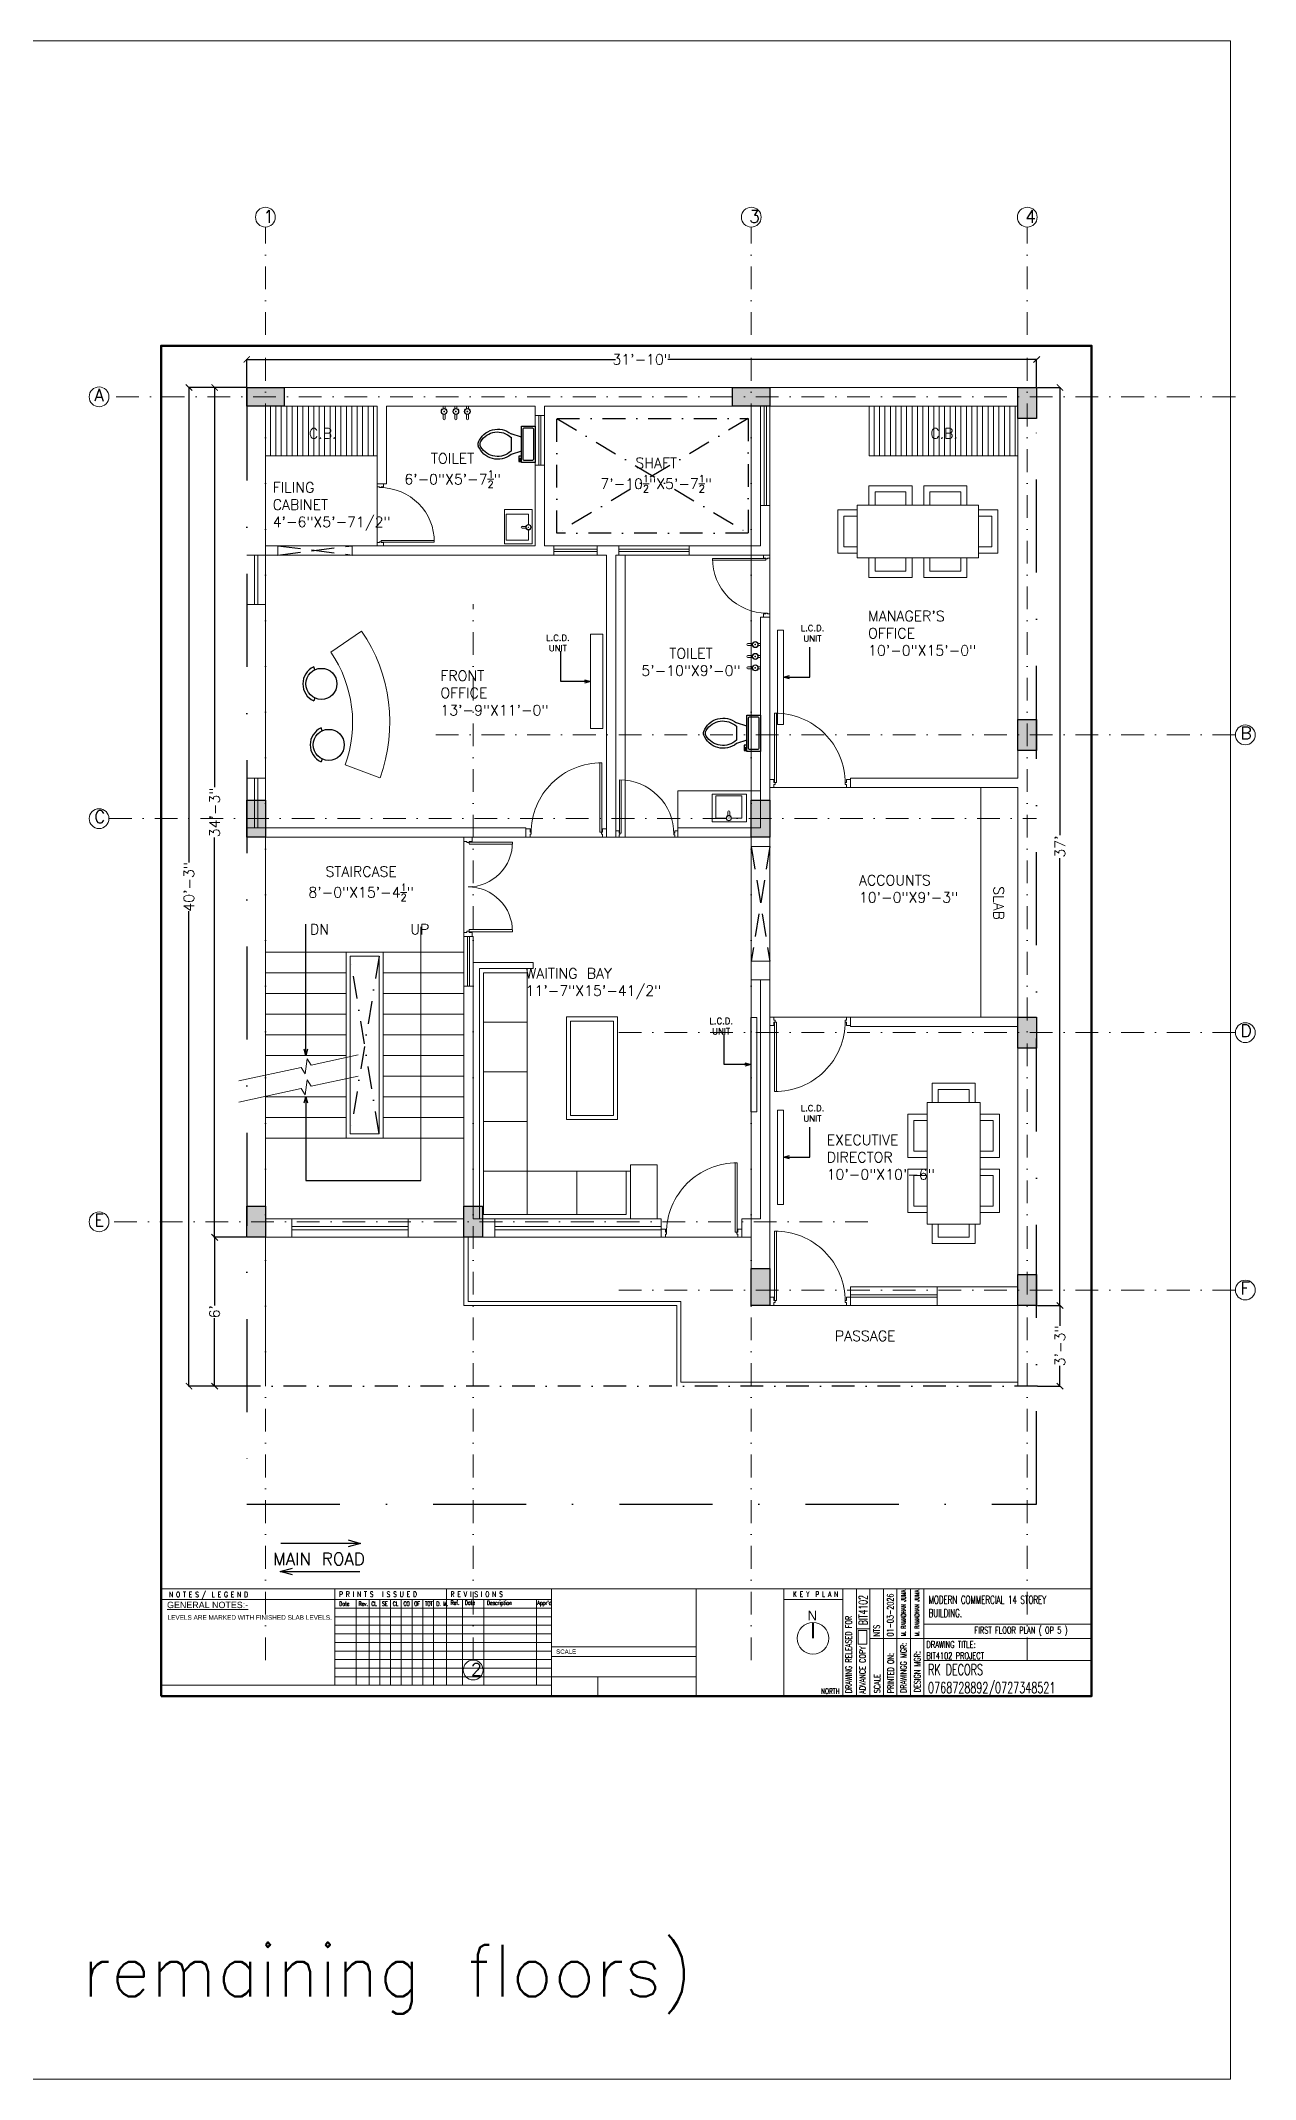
# Model space of a CAD drawing. Header units: inches. Extents: x 10416 to 14183, y 3009 to 10486.
# Drawn here: x 11889 to 12476, y 7145 to 8131 of the extents above; entities that cross this region are included whole.
import ezdxf

# ---------------------------------------------------------------- set-up
doc = ezdxf.new("R2010")
doc.units = ezdxf.units.IN
doc.header["$MEASUREMENT"] = 0
doc.header["$PDMODE"] = 98
doc.linetypes.add('DASHDOTX2', pattern=[2, 1, -0.5, 0, -0.5])
doc.linetypes.add('DASHEDX2', pattern=[1.5, 1, -0.5])
doc.layers.get('0').update_dxf_attribs({"lineweight": 9})
doc.layers.get('Defpoints').update_dxf_attribs({"lineweight": 9})
for name, color, linetype in [('A7- wall', 12, 'Continuous'), ('A7-arch', 144, 'DASHEDX2'), ('A7-column', 7, 'Continuous'), ('A7-cut out', 252, 'DASHDOTX2'), ('A7-door', 33, 'Continuous'), ('A7-furniture', 34, 'Continuous'), ('A7-sanitary', 132, 'Continuous'), ('A7-text', 232, 'Continuous')]:
    doc.layers.add(name, color=color, linetype=linetype)
doc.layers.add('A7-almirah', color=7, linetype='Continuous', true_color=0x895c32)
for name, color, linetype, lineweight in [('DIM', 7, 'Continuous', 9), ('elehatch', 7, 'Continuous', 0), ('Office furniture', 18, 'Continuous', 200), ('THIN', 8, 'Continuous', 9)]:
    doc.layers.add(name, color=color, linetype=linetype, lineweight=lineweight)
doc.styles.add('1FR30A', font='', dxfattribs={"height": 0.125})
doc.styles.add('1PT2', font='simplex.shx', dxfattribs={"width": 0.65, "height": 0.078125})
doc.styles.add('1PT25', font='simplex', dxfattribs={"width": 0.65, "height": 2.5})
doc.styles.add('1PT35', font='SIMPLEX', dxfattribs={"width": 0.65, "height": 3.5})
doc.styles.add('1PT5', font='SIMPLEX', dxfattribs={"width": 0.65, "height": 5})
doc.styles.add('ARIAL', font='')
doc.styles.add('RIN', font='gdt.shx')
doc.styles.get("Standard").update_dxf_attribs({"font": 'txt.shx', "height": 5})
doc.styles.add('WORKING', font='txt.shx', dxfattribs={"height": 5})
doc.styles.get('1FR30A').set_extended_font_data('Arial')
doc.styles.get('ARIAL').set_extended_font_data('Arial')
doc.dimstyles.new('FERDIM', dxfattribs={"dimtxt": 5, "dimasz": 3, "dimexe": 0.1875, "dimexo": 0.375, "dimgap": 0.125, "dimtad": 0, "dimdec": 1, "dimzin": 0, "dimdsep": 46, "dimlunit": 4, "dimtxsty": 'Standard', "dimblk1": 'OBLIQUE', "dimblk2": 'ARCHTICK', "dimsah": 1, "dimcen": 0.09375, "dimdle": 0.1875, "dimclrd": 256, "dimclre": 256, "dimclrt": 256, "dimadec": 0, "dimazin": 3, "dimtfac": 1, "dimtdec": 1, "dimtofl": 0, "dimtmove": 1, "dimatfit": 3, "dimldrblk": 'OPEN30', "dimfxl": 1, "dimtolj": 1, "dimtzin": 0, "dimarcsym": 0})

# ---------------------------------------------------------------- blocks, each defined once
blk = doc.blocks.new('WTHREREG')
at = {"layer": 'A7-door', "lineweight": 0}
for p, q in [((677.32, -489.1), (677.32, -493.1)), ((679.32, -489.1), (677.32, -489.1)), ((679.32, -490.6), (679.32, -489.1)), ((679.82, -490.6), (679.32, -490.6)), ((679.32, -493.1), (679.32, -491.6)), ((679.32, -491.6), (679.82, -491.6)), ((679.82, -491.6), (679.82, -490.6)), ((677.32, -493.1), (679.32, -493.1))]:
    blk.add_line(p, q, dxfattribs=at)
blk = doc.blocks.new('EWRT5RYH6THYH')
at = {"lineweight": 0}
for p, q in [((713.07, -490.6), (713.07, -457.11)), ((714.07, -490.6), (714.07, -457.1)), ((714.07, -490.6), (713.07, -490.6))]:
    blk.add_line(p, q, dxfattribs=at)
blk.add_arc((713.82, -491.1), 34, 89.5787, 180, dxfattribs=at)
blk.add_blockref('WTHREREG', (0, 0), dxfattribs=at)
at = {"lineweight": 0, "xscale": -1}
blk.add_blockref('WTHREREG', (1393.64, 0), dxfattribs=at)
blk = doc.blocks.new('*U13')
for p, q in [((-10, -8.5), (-8, -8.5)), ((-10, -9.5), (-10, -8.5)), ((-7, -9.5), (-10, -9.5)), ((-8, -8.5), (-8, -8)), ((-7, -8), (-7, -9.5)), ((-4, -8), (-6, -14)), ((4, -8), (6, -14)), ((9.5, -6), (9.5, -2)), ((4, -14), (-4, -14))]:
    blk.add_line(p, q)
blk.add_lwpolyline([(10.5, -8), (10.5, 0), (-10.5, 0), (-10.5, -8)], close=True)
for points in [[(-9.5, -2), (-9.5, -6)], [(8.5, -1), (-8.5, -1)], [(-8.5, -7), (8.5, -7)]]:
    blk.add_lwpolyline(points)
for centre, radius, start, end in [((-8.6, -1.9), 0.884, 81.8699, 188.1301), ((-8.6, -6.1), 0.884, 171.8699, 278.1301), ((8.6, -1.9), 0.884, 351.8699, 98.1301), ((8.6, -6.1), 0.884, 261.8699, 8.1301), ((3.5, -21.6), 12.2, 141.4691, 247.9714), ((4.2, -21.8), 11.3, 136.3677, 238.9468), ((-3.5, -21.6), 12.2, 292.0284, 38.5307), ((-4.2, -21.8), 11.3, 301.053, 43.6321), ((0, -27.9), 4, 245.7318, 294.2682), ((0, -29), 4, 254.8605, 285.1395)]:
    blk.add_arc(centre, radius, start, end)
blk = doc.blocks.new('FFDF')
at = {"layer": 'A7-sanitary', "lineweight": 9}
for p, q in [((20303.78, 256.15), (20303.78, 255.15)), ((20303.78, 252.36), (20303.78, 250.16)), ((20304.41, 253.83), (20304.06, 253.68)), ((20304.72, 256.15), (20304.72, 255.14)), ((20304.72, 252.37), (20304.72, 250.16)), ((20309.5, 256.15), (20309.5, 255.15)), ((20309.5, 252.36), (20309.5, 250.16)), ((20310.14, 253.83), (20309.79, 253.68)), ((20310.45, 256.15), (20310.45, 255.14)), ((20310.45, 252.37), (20310.45, 250.16)), ((20315.04, 256.15), (20315.04, 255.15)), ((20315.04, 252.36), (20315.04, 250.16)), ((20315.68, 253.83), (20315.33, 253.68)), ((20315.99, 256.15), (20315.99, 255.14)), ((20315.99, 252.37), (20315.99, 250.16))]:
    blk.add_line(p, q, dxfattribs=at)
for centre, radius in [((20304.24, 253.75), 1.47), ((20304.24, 253.75), 1.28), ((20304.24, 253.75), 0.19), ((20309.97, 253.75), 1.47), ((20309.97, 253.75), 1.28), ((20309.97, 253.75), 0.19), ((20315.5, 253.75), 1.47), ((20315.5, 253.75), 1.28), ((20315.5, 253.75), 0.19)]:
    blk.add_circle(centre, radius, dxfattribs=at)
for centre in [(20304.25, 250.16), (20309.98, 250.16), (20315.51, 250.16)]:
    blk.add_arc(centre, 0.474, 180, 0, dxfattribs=at)
blk = doc.blocks.new('GFGGFFG')
at = {"layer": 'A7-sanitary', "lineweight": 9}
for p, q in [((20260.78, 242.76), (20260.78, 256.15)), ((20260.78, 256.15), (20277.33, 256.15)), ((20268.37, 253.14), (20268.37, 251.32)), ((20268.75, 254.31), (20268.88, 254.42)), ((20269.26, 253.14), (20269.26, 251.32)), ((20277.33, 256.15), (20277.33, 242.76)), ((20277.33, 242.76), (20260.78, 242.76))]:
    blk.add_line(p, q, dxfattribs=at)
blk.add_lwpolyline([(20270.12, 254.36), (20275.07, 254.36), (20275.07, 243.65), (20262.57, 243.65), (20262.57, 254.36), (20267.51, 254.36)], dxfattribs=at)
for radius in [1.3, 1.13, 0.0821]:
    blk.add_circle((20268.82, 254.36), radius, dxfattribs=at)
blk.add_arc((20268.82, 251.32), 0.446, 180, 0, dxfattribs=at)
blk = doc.blocks.new('_ArchTick')
at = {"layer": 'DIM', "color": 0, "const_width": 0.15}
blk.add_lwpolyline([(-0.5, -0.5), (0.5, 0.5)], dxfattribs=at)
blk = doc.blocks.new('_Oblique')
at = {"color": 0, "linetype": 'ByBlock', "lineweight": -2}
blk.add_line((-0.5, -0.5), (0.5, 0.5), dxfattribs=at)
blk = doc.blocks.new('_Open30')
at = {"color": 0, "linetype": 'ByBlock', "lineweight": -2}
for p, q in [((-1, 0.27), (0, 0)), ((0, 0), (-1, -0.27)), ((0, 0), (-1, 0))]:
    blk.add_line(p, q, dxfattribs=at)
blk = doc.blocks.new('*D18')
at = {"lineweight": -2, "ltscale": 45, "transparency": 16777216}
for p, q in [((11988.52, 7976.55), (12167.09, 7976.55)), ((11988.71, 7963.35), (11988.71, 7976.74)), ((12370.9, 7976.55), (12192.34, 7976.55)), ((12370.71, 7963.35), (12370.71, 7976.74))]:
    blk.add_line(p, q, dxfattribs=at)
at = {"layer": 'Defpoints', "color": 0, "lineweight": 13, "ltscale": 45, "transparency": 16777216}
for p in [(11988.71, 7976.55), (11988.71, 7962.97), (12370.71, 7962.97)]:
    blk.add_point(p, dxfattribs=at)
at = {"lineweight": -2, "ltscale": 45, "transparency": 16777216, "xscale": 3, "yscale": 3, "zscale": 3, "rotation": 180}
blk.add_blockref('_ArchTick', (11988.71, 7976.55), dxfattribs=at)
at = {"lineweight": -2, "ltscale": 45, "transparency": 16777216, "xscale": 3, "yscale": 3, "zscale": 3}
blk.add_blockref('_Oblique', (12370.71, 7976.55), dxfattribs=at)
at = {"ltscale": 45, "transparency": 16777216, "insert": (12179.71, 7976.55), "char_height": 5, "attachment_point": 5}
blk.add_mtext('\\A1;31\'-10"', dxfattribs=at)
blk = doc.blocks.new('*D25')
at = {"lineweight": -2, "ltscale": 45, "transparency": 16777216}
for p, q in [((11973.14, 7552.16), (11973.14, 7519.02)), ((11988.34, 7551.97), (11972.95, 7551.97)), ((11973.14, 7479.79), (11973.14, 7512.93)), ((11988.34, 7479.97), (11972.95, 7479.97))]:
    blk.add_line(p, q, dxfattribs=at)
at = {"layer": 'Defpoints', "color": 0, "lineweight": 13, "ltscale": 45, "transparency": 16777216}
for p in [(11973.14, 7551.97), (11988.71, 7551.97), (11988.71, 7479.97)]:
    blk.add_point(p, dxfattribs=at)
at = {"lineweight": -2, "ltscale": 45, "transparency": 16777216, "xscale": 3, "yscale": 3, "zscale": 3}
for name, p, rotation in [('_ArchTick', (11973.14, 7551.97), 90), ('_Oblique', (11973.14, 7479.97), 270)]:
    blk.add_blockref(name, p, dxfattribs=dict(at, rotation=rotation))
at = {"ltscale": 45, "transparency": 16777216, "insert": (11973.14, 7515.97), "char_height": 5, "attachment_point": 5, "rotation": 90}
blk.add_mtext("\\A1;6'", dxfattribs=at)
blk = doc.blocks.new('*D26')
at = {"lineweight": -2, "ltscale": 45, "transparency": 16777216}
for p, q in [((11988.34, 7962.97), (11972.95, 7962.97)), ((11973.14, 7963.16), (11973.14, 7769.68)), ((11973.14, 7551.79), (11973.14, 7745.27)), ((11988.34, 7551.97), (11972.95, 7551.97))]:
    blk.add_line(p, q, dxfattribs=at)
at = {"layer": 'Defpoints', "color": 0, "lineweight": 13, "ltscale": 45, "transparency": 16777216}
for p in [(11973.14, 7962.97), (11988.71, 7962.97), (11988.71, 7551.97)]:
    blk.add_point(p, dxfattribs=at)
at = {"lineweight": -2, "ltscale": 45, "transparency": 16777216, "xscale": 3, "yscale": 3, "zscale": 3}
for name, p, rotation in [('_ArchTick', (11973.14, 7962.97), 90), ('_Oblique', (11973.14, 7551.97), 270)]:
    blk.add_blockref(name, p, dxfattribs=dict(at, rotation=rotation))
at = {"ltscale": 45, "transparency": 16777216, "insert": (11973.14, 7757.47), "char_height": 5, "attachment_point": 5, "rotation": 90}
blk.add_mtext('\\A1;34\'-3"', dxfattribs=at)
blk = doc.blocks.new('*D27')
at = {"lineweight": -2, "ltscale": 45, "transparency": 16777216}
for p, q in [((11988.34, 7962.97), (11960.55, 7962.97)), ((11960.73, 7963.16), (11960.73, 7733.27)), ((11960.73, 7479.79), (11960.73, 7709.68)), ((11988.34, 7479.97), (11960.55, 7479.97))]:
    blk.add_line(p, q, dxfattribs=at)
at = {"layer": 'Defpoints', "color": 0, "lineweight": 13, "ltscale": 45, "transparency": 16777216}
for p in [(11988.71, 7962.97), (11960.73, 7479.97), (11988.71, 7479.97)]:
    blk.add_point(p, dxfattribs=at)
at = {"lineweight": -2, "ltscale": 45, "transparency": 16777216, "xscale": 3, "yscale": 3, "zscale": 3}
for name, p, rotation in [('_Oblique', (11960.73, 7962.97), 90), ('_ArchTick', (11960.73, 7479.97), 270)]:
    blk.add_blockref(name, p, dxfattribs=dict(at, rotation=rotation))
at = {"ltscale": 45, "transparency": 16777216, "insert": (11960.73, 7721.47), "char_height": 5, "attachment_point": 5, "rotation": 90}
blk.add_mtext('\\A1;40\'-3"', dxfattribs=at)
blk = doc.blocks.new('*D28')
at = {"lineweight": -2, "ltscale": 45, "transparency": 16777216}
for p, q in [((12371.09, 7518.97), (12382.19, 7518.97)), ((12382.01, 7519.16), (12382.01, 7509.18)), ((12382.01, 7479.79), (12382.01, 7489.77)), ((12371.09, 7479.97), (12382.19, 7479.97))]:
    blk.add_line(p, q, dxfattribs=at)
at = {"layer": 'Defpoints', "color": 0, "ltscale": 45, "transparency": 16777216}
for p in [(12370.71, 7518.97), (12382.01, 7518.97), (12370.71, 7479.97)]:
    blk.add_point(p, dxfattribs=at)
at = {"lineweight": -2, "ltscale": 45, "transparency": 16777216, "xscale": 3, "yscale": 3, "zscale": 3}
for name, p, rotation in [('_ArchTick', (12382.01, 7518.97), 90), ('_Oblique', (12382.01, 7479.97), 270)]:
    blk.add_blockref(name, p, dxfattribs=dict(at, rotation=rotation))
at = {"ltscale": 45, "transparency": 16777216, "insert": (12382.01, 7499.47), "char_height": 5, "attachment_point": 5, "rotation": 90}
blk.add_mtext('\\A1;3\'-3"', dxfattribs=at)
blk = doc.blocks.new('*D29')
at = {"lineweight": -2, "ltscale": 45, "transparency": 16777216}
for p, q in [((12371.09, 7962.97), (12382.19, 7962.97)), ((12382.01, 7963.16), (12382.01, 7746.52)), ((12382.01, 7518.79), (12382.01, 7735.43)), ((12371.09, 7518.97), (12382.19, 7518.97))]:
    blk.add_line(p, q, dxfattribs=at)
at = {"layer": 'Defpoints', "color": 0, "ltscale": 45, "transparency": 16777216}
for p in [(12370.71, 7962.97), (12382.01, 7962.97), (12370.71, 7518.97)]:
    blk.add_point(p, dxfattribs=at)
at = {"lineweight": -2, "ltscale": 45, "transparency": 16777216, "xscale": 3, "yscale": 3, "zscale": 3}
for name, p, rotation in [('_ArchTick', (12382.01, 7962.97), 90), ('_Oblique', (12382.01, 7518.97), 270)]:
    blk.add_blockref(name, p, dxfattribs=dict(at, rotation=rotation))
at = {"ltscale": 45, "transparency": 16777216, "insert": (12382.01, 7740.97), "char_height": 5, "attachment_point": 5, "rotation": 90}
blk.add_mtext("\\A1;37'", dxfattribs=at)
blk = doc.blocks.new('hfjhgkjgh')
at = {"layer": 'A7-door', "lineweight": 9}
for p, q in [((9706.21, 7743.22), (9706.21, 7742.22)), ((9706.21, 7743.17), (9727.21, 7743.17)), ((9706.21, 7742.17), (9727.2, 7742.17)), ((9706.21, 7700.78), (9706.21, 7699.78)), ((9706.21, 7700.78), (9727.2, 7700.78)), ((9706.21, 7699.78), (9727.21, 7699.78))]:
    blk.add_line(p, q, dxfattribs=at)
for centre, start, end in [((9705.71, 7742.97), 270, 0.52197), ((9705.71, 7699.97), 359.47803, 90)]:
    blk.add_arc(centre, 21.5, start, end, dxfattribs=at)
at = {"layer": 'A7-door', "lineweight": 9, "rotation": 270}
blk.add_blockref('WTHREREG', (10196.81, 8422.8), dxfattribs=at)
at = {"layer": 'A7-door', "lineweight": 9, "extrusion": (0, 0, -1), "zscale": -1, "rotation": 90}
blk.add_blockref('WTHREREG', (-10196.81, 7020.15), dxfattribs=at)
blk = doc.blocks.new('rthnry')
at = {"ltscale": 45}
blk.add_hatch(color=5, dxfattribs=at).paths.add_polyline_path([(12508.04, 7803.3), (12517.04, 7803.3), (12517.04, 7785.3), (12508.04, 7785.3)])
at = {"color": 5, "ltscale": 45}
blk.add_lwpolyline([(12508.04, 7803.3), (12517.04, 7803.3), (12517.04, 7785.3), (12508.04, 7785.3)], close=True, dxfattribs=at)
blk = doc.blocks.new('rtbhynrj')
at = {"ltscale": 45}
blk.add_hatch(color=6, dxfattribs=at).paths.add_polyline_path([(12525.73, 7803.3), (12534.73, 7803.3), (12534.73, 7788.3), (12525.73, 7788.3)])
at = {"color": 6, "ltscale": 45}
blk.add_lwpolyline([(12525.73, 7803.3), (12534.73, 7803.3), (12534.73, 7788.3), (12525.73, 7788.3)], close=True, dxfattribs=at)
blk = doc.blocks.new('bgghgfgygg')
at = {"layer": 'A7-column'}
for p, rotation in [((6603.41, 20471.02), 270), ((6838.41, 20471.02), 270), ((26905.76, 15548.77), 180), ((27149.76, 15548.77), 180), ((27149.76, 15322.27), 180)]:
    blk.add_blockref('rthnry', p, dxfattribs=dict(at, rotation=rotation))
for p in [(2235.98, 159.67), (2235.98, -0.83), (2235.98, -144.83), (1862.98, -236.33), (1967.98, -236.33), (2235.98, -269.33)]:
    blk.add_blockref('rtbhynrj', p, dxfattribs=at)
blk = doc.blocks.new('fthytjut')
at = {"layer": 'A7- wall', "color": 251, "lineweight": 5, "ltscale": 45}
blk.add_lwpolyline([(13206.71, 10362.97), (13188.71, 10362.97), (13188.71, 10353.97), (13206.71, 10353.97)], close=True, dxfattribs=at)
at = {"layer": 'A7-cut out', "color": 251, "lineweight": 5, "ltscale": 11}
for p, q in [((13197.71, 9747.49), (13197.71, 10440.58)), ((13432.71, 9747.49), (13432.71, 10440.58)), ((13566.21, 9747.49), (13566.21, 10440.58)), ((13666.88, 10358.47), (13122.06, 10358.47)), ((13298.21, 9747.49), (13298.21, 10258.28)), ((13666.88, 10194.97), (13279.21, 10194.97)), ((13122.06, 10154.47), (13570.71, 10154.47)), ((13666.88, 10050.97), (13365.14, 10050.97)), ((13489.12, 9959.47), (13122.06, 9959.47)), ((13666.88, 9926.47), (13364.99, 9926.47))]:
    blk.add_line(p, q, dxfattribs=at)
at = {"layer": 'A7-text', "color": 251, "lineweight": 5, "ltscale": 45}
for centre in [(13197.71, 10445.37), (13432.71, 10445.37), (13566.21, 10445.37), (13117.27, 10358.47), (13671.68, 10194.97), (13117.27, 10154.47), (13671.68, 10050.97), (13117.27, 9959.47), (13671.68, 9926.47), (13298.21, 9742.7)]:
    blk.add_circle(centre, 4.79, dxfattribs=at)
at = {"layer": 'A7-text', "color": 251, "lineweight": 5, "ltscale": 45, "char_height": 6, "attachment_point": 1, "style": 'WORKING'}
for s, insert in [('1', (13196.68, 10448.68)), ('3', (13431.68, 10448.68)), ('4', (13565.18, 10448.68)), ('A', (13114.94, 10362.37)), ('B', (13669.34, 10198.87)), ('C', (13114.94, 10158.37)), ('D', (13669.34, 10054.87)), ('E', (13114.94, 9963.37)), ('F', (13669.34, 9930.37)), ('2', (13297.18, 9746))]:
    blk.add_mtext_dynamic_manual_height_columns(s, width=0.2604, gutter_width=25, heights=[0], dxfattribs=dict(at, insert=insert))
blk = doc.blocks.new('rthrthr')
at = {"layer": 'A7-furniture', "ltscale": 45}
for p, q in [((10518.29, 7755.34), (10518.91, 7756.71)), ((10518.29, 7741.71), (10518.91, 7740.34))]:
    blk.add_line(p, q, dxfattribs=at)
blk.add_circle((10515.16, 7748.53), 7.5, dxfattribs=at)
blk.add_arc((10515.16, 7748.53), 9, 294.62552, 65.37448, dxfattribs=at)
blk = doc.blocks.new('rththt')
at = {"ltscale": 45}
for p, q in [((10504.42, 7763.27), (10487.53, 7769.47)), ((10511.34, 7708.76), (10496.53, 7698.53))]:
    blk.add_line(p, q, dxfattribs=at)
for radius in [77.68, 59.68]:
    blk.add_arc((10560.44, 7742.68), radius, 159.82368, 214.63569, dxfattribs=at)
blk = doc.blocks.new('ukk')
at = {"layer": 'A7-furniture', "color": 253, "lineweight": 9}
for p, q in [((62701.34, 11820.31), (62755.52, 11820.31)), ((62701.34, 11796.7), (62701.34, 11820.31)), ((62755.52, 11796.7), (62755.52, 11820.31)), ((62701.34, 11796.7), (62755.52, 11796.7))]:
    blk.add_line(p, q, dxfattribs=at)
for points in [[(62706.54, 11820.31), (62706.54, 11828.97), (62725.83, 11828.97), (62725.83, 11820.31)], [(62709.3, 11820.31), (62709.3, 11826.22), (62723.07, 11826.22), (62723.07, 11820.31)], [(62731.03, 11820.31), (62731.03, 11828.97), (62750.32, 11828.97), (62750.32, 11820.31)], [(62733.79, 11820.31), (62733.79, 11826.22), (62747.57, 11826.22), (62747.57, 11820.31)], [(62701.34, 11818.15), (62692.68, 11818.15), (62692.68, 11798.86), (62701.34, 11798.86)], [(62701.34, 11815.39), (62695.44, 11815.39), (62695.44, 11801.62), (62701.34, 11801.62)], [(62755.52, 11818.15), (62764.18, 11818.15), (62764.18, 11798.86), (62755.52, 11798.86)], [(62755.52, 11815.39), (62761.43, 11815.39), (62761.43, 11801.62), (62755.52, 11801.62)], [(62706.54, 11796.7), (62706.54, 11788.04), (62725.83, 11788.04), (62725.83, 11796.7)], [(62709.3, 11796.7), (62709.3, 11790.79), (62723.07, 11790.79), (62723.07, 11796.7)], [(62731.03, 11796.7), (62731.03, 11788.04), (62750.32, 11788.04), (62750.32, 11796.7)], [(62733.79, 11796.7), (62733.79, 11790.79), (62747.57, 11790.79), (62747.57, 11796.7)]]:
    blk.add_lwpolyline(points, dxfattribs=at)

msp = doc.modelspace()

# ---------------------------------------------------------------- hatches: boundary and pattern name
at = {"layer": 'A7-almirah', "lineweight": 9, "ltscale": 45}
h = msp.add_hatch(dxfattribs=at)
h.set_pattern_fill('ANSI31', color=256, scale=21, angle=45, style=0)
h.set_pattern_definition([(90, (2390, -1200), (-2.625, 4e-16), [])])
h.paths.add_polyline_path([(12051.71, 7953.97), (11997.71, 7953.97), (11997.71, 7929.97), (12051.71, 7929.97)])
h.paths.add_polyline_path([(12018.35, 7937.06), (12032.52, 7937.06), (12032.52, 7944.56), (12018.35, 7944.56)], flags=24)
h = msp.add_hatch(dxfattribs=at)
h.set_pattern_fill('ANSI31', color=256, scale=21, angle=45, style=0)
h.set_pattern_definition([(90, (1800, 0), (-2.625, 4e-16), [])])
h.paths.add_polyline_path([(12361.71, 7953.97), (12289.71, 7953.97), (12289.71, 7929.97), (12361.71, 7929.97)])
h.paths.add_polyline_path([(12318.91, 7937.06), (12333.08, 7937.06), (12333.08, 7944.56), (12318.91, 7944.56)], flags=24)

# ---------------------------------------------------------------- linework, layer by layer
at = {"ltscale": 45}
for p, q in [((12237.21, 7905.97), (12241.71, 7905.97)), ((11988.71, 7881.97), (12162.71, 7881.97)), ((11992.41, 7881.97), (11992.41, 7857.97)), ((11994.01, 7881.97), (11994.01, 7857.97)), ((11997.71, 7857.97), (11988.71, 7857.97)), ((11997.71, 7773.97), (11988.71, 7773.97)), ((11992.41, 7749.97), (11992.41, 7773.97)), ((11994.01, 7749.97), (11994.01, 7773.97)), ((11988.71, 7749.97), (12123.71, 7749.97)), ((12123.71, 7745.47), (12123.71, 7749.97)), ((12072.82, 7579.46), (12072.82, 7702.2)), ((12232.71, 7685.47), (12241.71, 7685.47)), ((12232.71, 7676.47), (12241.71, 7676.47)), ((12108.71, 7560.97), (12108.71, 7551.97)), ((12189.21, 7551.97), (12189.21, 7560.97)), ((12228.21, 7560.97), (12228.21, 7551.97)), ((12228.21, 7560.97), (12237.21, 7560.97)), ((12093.71, 7518.97), (12093.71, 7551.97)), ((12095.71, 7520.97), (12095.71, 7551.97)), ((12322.71, 7527.97), (12322.71, 7518.97)), ((12196.71, 7518.97), (12093.71, 7518.97)), ((12198.71, 7520.97), (12095.71, 7520.97))]:
    msp.add_line(p, q, dxfattribs=at)
for points in [[(12464.44, 8130.69), (11217.19, 8130.69), (11217.19, 7144.78), (12464.44, 7144.78)], [(12052.71, 7687.97), (12038.71, 7687.97), (12038.71, 7601.97), (12052.71, 7601.97)]]:
    msp.add_lwpolyline(points, close=True, dxfattribs=at)
at = {"linetype": 'Continuous', "ltscale": 45}
for points in [[(11984.8, 7627.61), (12015.02, 7634.17), (12016.97, 7631.08), (12017.95, 7638.33), (12019.9, 7635.23), (12042.62, 7640.17)], [(11984.8, 7617.41), (12015.02, 7623.98), (12016.97, 7620.89), (12017.95, 7628.13), (12019.9, 7625.04), (12042.62, 7629.97)]]:
    msp.add_lwpolyline(points, dxfattribs=at)
at = {"layer": 'A7-almirah', "lineweight": 9, "ltscale": 45}
for points in [[(12289.71, 7953.97), (12289.71, 7929.97), (12361.71, 7929.97)], [(12051.71, 7929.97), (11997.71, 7929.97)]]:
    msp.add_lwpolyline(points, dxfattribs=at)
at = {"layer": 'A7-arch', "ltscale": 11}
for p, q in [((12003.71, 7886.47), (12039.71, 7881.97)), ((12003.71, 7881.97), (12039.71, 7886.47)), ((12241.71, 7740.97), (12232.71, 7685.47)), ((12232.71, 7740.97), (12241.71, 7685.47))]:
    msp.add_line(p, q, dxfattribs=at)
at = {"layer": 'A7-cut out', "ltscale": 11}
for p, q in [((12138.71, 7947.97), (12231.21, 7892.47)), ((12231.21, 7947.97), (12138.71, 7892.47)), ((12052.71, 7601.97), (12038.71, 7687.97)), ((12052.71, 7687.97), (12038.71, 7601.97)), ((12371.09, 7479.97), (11988.71, 7479.97))]:
    msp.add_line(p, q, dxfattribs=at)
at = {"layer": 'A7-cut out', "ltscale": 45}
msp.add_lwpolyline([(11988.71, 7962.97), (11988.71, 7422.97), (12370.71, 7422.97), (12370.71, 7962.97)], dxfattribs=at)
at = {"layer": 'A7-cut out', "ltscale": 11}
msp.add_lwpolyline([(12138.71, 7947.97), (12231.21, 7947.97), (12231.21, 7892.47), (12138.71, 7892.47)], close=True, dxfattribs=at)
at = {"layer": 'A7-furniture', "lineweight": 5, "ltscale": 0.01}
for p, q in [((12155.03, 7798.06), (12155.03, 7843.68)), ((12248.26, 7800.06), (12248.26, 7845.68)), ((12127.28, 7684.97), (12098.21, 7684.97)), ((12127.28, 7681.97), (12101.21, 7681.97)), ((12101.21, 7560.97), (12101.21, 7681.97)), ((12124.28, 7562.97), (12124.28, 7681.97)), ((12127.28, 7681.97), (12127.28, 7684.97)), ((12103.21, 7562.97), (12103.21, 7679.97)), ((12103.21, 7679.97), (12124.28, 7679.97)), ((12124.28, 7655.97), (12103.21, 7655.97)), ((12232.53, 7612.7), (12232.53, 7658.32)), ((12124.28, 7631.97), (12103.21, 7631.97)), ((12248.26, 7567.89), (12248.26, 7613.51)), ((12124.28, 7607.97), (12103.21, 7607.97)), ((12174.28, 7583.97), (12103.21, 7583.97)), ((12148.28, 7562.97), (12148.28, 7583.97)), ((12172.28, 7562.97), (12172.28, 7583.97)), ((12187.28, 7586.97), (12174.28, 7586.97)), ((12174.28, 7560.97), (12174.28, 7586.97)), ((12187.28, 7560.97), (12187.28, 7586.97)), ((12172.28, 7562.97), (12103.21, 7562.97))]:
    msp.add_line(p, q, dxfattribs=at)
for points in [[(12155.03, 7843.68), (12160.85, 7843.68), (12160.85, 7798.06), (12155.03, 7798.06)], [(12248.26, 7845.68), (12245.44, 7845.68), (12245.44, 7800.06), (12248.26, 7800.06)], [(12232.53, 7658.32), (12235.35, 7658.32), (12235.35, 7612.7), (12232.53, 7612.7)], [(12248.26, 7613.51), (12245.44, 7613.51), (12245.44, 7567.89), (12248.26, 7567.89)]]:
    msp.add_lwpolyline(points, dxfattribs=at)
for points in [[(12143.36, 7608.94), (12143.36, 7658.54), (12168.08, 7658.54), (12168.08, 7608.94)], [(12145.36, 7610.94), (12145.36, 7656.54), (12166.08, 7656.54), (12166.08, 7610.94)]]:
    msp.add_lwpolyline(points, close=True, dxfattribs=at)
at = {"layer": 'elehatch', "ltscale": 45}
for p, q in [((12370.71, 7962.97), (11988.71, 7962.97)), ((11997.71, 7953.97), (12051.71, 7953.97)), ((11997.71, 7953.97), (11997.71, 7886.47)), ((12051.71, 7953.97), (12051.71, 7886.47)), ((12056.21, 7953.97), (12056.21, 7916.47)), ((12128.21, 7953.97), (12128.21, 7886.47)), ((12128.21, 7949.47), (12132.71, 7949.47)), ((12129.91, 7949.47), (12129.91, 7925.47)), ((12131.01, 7949.47), (12131.01, 7925.47)), ((12132.71, 7953.97), (12132.71, 7886.47)), ((12232.71, 7518.97), (12232.71, 7953.97)), ((12237.21, 7953.97), (12237.21, 7886.47)), ((12238.91, 7953.97), (12238.91, 7905.97)), ((12240.01, 7953.97), (12240.01, 7905.97)), ((12241.71, 7518.97), (12241.71, 7953.97)), ((12361.71, 7773.97), (12361.71, 7953.97)), ((12128.21, 7925.47), (12132.71, 7925.47)), ((12051.71, 7916.47), (12056.21, 7916.47)), ((11997.71, 7886.47), (12128.21, 7886.47)), ((11997.71, 7749.97), (11997.71, 7881.97)), ((12003.71, 7886.47), (12003.71, 7881.97)), ((12039.71, 7886.47), (12039.71, 7881.97)), ((12132.71, 7886.47), (12237.21, 7886.47)), ((12137.21, 7886.47), (12137.21, 7881.97)), ((12137.21, 7884.77), (12158.21, 7884.77)), ((12158.21, 7883.67), (12137.21, 7883.67)), ((12158.21, 7886.47), (12158.21, 7881.97)), ((12162.71, 7881.97), (12162.71, 7745.47)), ((12241.71, 7881.97), (12167.21, 7881.97)), ((12167.21, 7881.97), (12167.21, 7745.47)), ((12168.71, 7886.47), (12168.71, 7881.97)), ((12168.71, 7884.77), (12202.71, 7884.77)), ((12202.71, 7883.67), (12168.71, 7883.67)), ((12171.71, 7881.97), (12171.71, 7745.47)), ((12202.71, 7886.47), (12202.71, 7881.97)), ((12237.21, 7851.97), (12237.21, 7749.97)), ((12241.71, 7851.97), (12237.21, 7851.97)), ((12361.71, 7769.47), (12241.71, 7769.47)), ((12361.71, 7773.97), (12280.71, 7773.97)), ((12280.71, 7773.97), (12280.71, 7769.47)), ((12343.71, 7658.47), (12343.71, 7769.47)), ((12361.71, 7658.47), (12361.71, 7769.47)), ((12237.21, 7767.97), (12197.21, 7767.97)), ((12197.21, 7745.47), (12197.21, 7767.97)), ((12237.21, 7749.97), (12197.21, 7749.97)), ((11997.71, 7560.97), (11997.71, 7745.47)), ((11997.71, 7745.47), (12232.71, 7745.47)), ((12093.71, 7560.97), (12093.71, 7745.47)), ((12232.71, 7740.97), (12232.71, 7740.97)), ((12241.71, 7740.97), (12232.71, 7740.97)), ((12093.71, 7697.47), (12098.21, 7697.47)), ((12095.41, 7673.47), (12095.41, 7697.47)), ((12096.51, 7673.47), (12096.51, 7697.47)), ((12098.21, 7560.97), (12098.21, 7697.47)), ((11997.71, 7689.97), (12093.71, 7689.97)), ((12036.71, 7599.97), (12036.71, 7689.97)), ((12054.71, 7599.97), (12054.71, 7689.97)), ((11997.71, 7679.97), (12036.71, 7679.97)), ((12054.71, 7679.97), (12093.71, 7679.97)), ((12093.71, 7673.47), (12098.21, 7673.47)), ((12237.21, 7560.97), (12237.21, 7676.47)), ((11997.71, 7669.97), (12036.71, 7669.97)), ((12054.71, 7669.97), (12093.71, 7669.97)), ((11997.71, 7659.97), (12036.71, 7659.97)), ((12054.71, 7659.97), (12093.71, 7659.97)), ((12361.71, 7658.47), (12241.71, 7658.47)), ((12280.71, 7653.97), (12280.71, 7658.47)), ((12361.71, 7653.97), (12280.71, 7653.97)), ((12361.71, 7527.97), (12361.71, 7653.97)), ((11997.71, 7649.97), (12036.71, 7649.97)), ((12054.71, 7649.97), (12093.71, 7649.97)), ((11997.71, 7639.97), (12036.71, 7639.97)), ((12054.71, 7639.97), (12093.71, 7639.97)), ((12054.71, 7629.97), (12093.71, 7629.97)), ((11997.71, 7619.97), (12036.71, 7619.97)), ((12054.71, 7619.97), (12093.71, 7619.97)), ((11997.71, 7609.97), (12036.71, 7609.97)), ((12054.71, 7609.97), (12093.71, 7609.97)), ((11997.71, 7599.97), (12093.71, 7599.97)), ((11997.71, 7560.97), (12093.71, 7560.97)), ((12010.56, 7551.97), (12010.56, 7560.97)), ((12010.56, 7557.27), (12066.71, 7557.27)), ((12010.56, 7555.67), (12066.71, 7555.67)), ((12066.71, 7551.97), (12066.71, 7560.97)), ((12189.21, 7560.97), (12098.21, 7560.97)), ((12189.21, 7557.27), (12108.71, 7557.27)), ((12189.21, 7555.67), (12108.71, 7555.67)), ((11988.71, 7551.97), (12232.71, 7551.97)), ((11997.71, 7479.97), (11997.71, 7551.97)), ((12280.71, 7518.97), (12280.71, 7527.97)), ((12361.71, 7527.97), (12280.71, 7527.97)), ((12322.71, 7524.19), (12280.71, 7524.19)), ((12322.71, 7523.09), (12280.71, 7523.09)), ((12196.71, 7479.97), (12196.71, 7518.97)), ((12198.71, 7481.97), (12198.71, 7520.97)), ((12370.71, 7518.97), (12232.71, 7518.97)), ((12361.71, 7518.97), (12361.71, 7479.97)), ((12361.71, 7481.97), (12198.71, 7481.97))]:
    msp.add_line(p, q, dxfattribs=at)
for points in [[(11997.71, 7953.97), (11997.71, 7953.97)], [(12056.21, 7953.97), (12128.21, 7953.97)], [(12132.71, 7953.97), (12361.71, 7953.97)]]:
    msp.add_lwpolyline(points, dxfattribs=at)
at = {"layer": 'Office furniture', "color": 7, "ltscale": 45}
msp.add_lwpolyline([(11947.24, 7330.11), (12397.35, 7330.11), (12397.35, 7983.17), (11947.24, 7983.17)], close=True, dxfattribs=at)
at = {"layer": 'THIN', "color": 7, "ltscale": 0.6}
for p, q in [((12397.71, 7381.94), (11947.24, 7381.94)), ((12136.07, 7376.76), (11947.24, 7376.76)), ((12031.33, 7381.94), (12031.33, 7335.3)), ((12041.69, 7376.76), (12041.69, 7335.3)), ((12047.91, 7376.76), (12047.91, 7335.3)), ((12053.1, 7376.76), (12053.1, 7335.3)), ((12058.28, 7376.76), (12058.28, 7335.3)), ((12063.46, 7376.76), (12063.46, 7335.3)), ((12068.64, 7376.76), (12068.64, 7335.3)), ((12073.83, 7376.76), (12073.83, 7335.3)), ((12079.01, 7376.76), (12079.01, 7335.3)), ((12085.23, 7381.94), (12085.23, 7335.3)), ((12093, 7376.76), (12093, 7335.3)), ((12103.37, 7376.76), (12103.37, 7335.3)), ((12128.81, 7376.76), (12128.81, 7335.3)), ((12136.07, 7381.94), (12136.07, 7330.11)), ((12206.01, 7330.11), (12206.01, 7381.94)), ((12248.44, 7330.11), (12248.44, 7381.94)), ((12277.05, 7376.76), (12248.44, 7376.76)), ((12277.05, 7330.11), (12277.05, 7381.94)), ((12283.58, 7330.11), (12283.58, 7381.94)), ((12290.1, 7330.11), (12290.1, 7381.94)), ((12296.62, 7330.11), (12296.62, 7381.94)), ((12303.15, 7330.11), (12303.15, 7381.94)), ((12309.67, 7330.3), (12309.67, 7381.94)), ((12316.2, 7330.11), (12316.2, 7381.94)), ((12085.23, 7372.61), (12031.33, 7372.61)), ((12085.23, 7368.47), (12031.33, 7368.47)), ((12136.07, 7372.61), (12085.23, 7372.61)), ((12136.07, 7368.47), (12085.23, 7368.47)), ((12316.2, 7364.87), (12397.71, 7364.87)), ((12085.23, 7364.32), (12031.33, 7364.32)), ((12085.23, 7360.17), (12031.33, 7360.17)), ((12085.23, 7356.03), (12031.33, 7356.03)), ((12136.07, 7364.32), (12085.23, 7364.32)), ((12136.07, 7360.17), (12085.23, 7360.17)), ((12136.07, 7356.03), (12085.23, 7356.03)), ((12283.58, 7362.59), (12290.1, 7362.59)), ((12290.1, 7357.87), (12397.71, 7357.87)), ((12085.23, 7351.88), (12031.33, 7351.88)), ((12085.23, 7347.73), (12031.33, 7347.73)), ((12136.07, 7351.88), (12085.23, 7351.88)), ((12136.07, 7347.73), (12085.23, 7347.73)), ((12136.07, 7353.95), (12206.01, 7353.95)), ((12136.12, 7349.26), (12206.01, 7349.26)), ((12397.71, 7347.24), (12316.2, 7347.24)), ((12136.07, 7335.3), (11947.24, 7335.3)), ((12085.23, 7343.59), (12031.33, 7343.59)), ((12085.23, 7339.44), (12031.33, 7339.44)), ((12136.07, 7343.59), (12085.23, 7343.59)), ((12136.07, 7339.44), (12085.23, 7339.44)), ((12136.07, 7339.39), (12206.01, 7339.39)), ((12158.54, 7339.39), (12158.54, 7330.11)), ((11947.24, 7330.11), (12397.71, 7330.11))]:
    msp.add_line(p, q, dxfattribs=at)
at = {"layer": 'THIN', "color": 7, "ltscale": 0.6, "const_width": 0.834}
msp.add_lwpolyline([(12262.57, 7365.68), (12262.57, 7358.06)], dxfattribs=at)
at = {"layer": 'THIN', "color": 7, "ltscale": 0.6}
msp.add_lwpolyline([(12284.45, 7361.89), (12288.62, 7361.89), (12288.62, 7355.25), (12284.45, 7355.25)], close=True, dxfattribs=at)
msp.add_circle((12262.57, 7358.06), 7.63, dxfattribs=at)

# ---------------------------------------------------------------- block references
at = {"rotation": 180.0000050089583}
msp.add_blockref('rththt', (22540.67, 15543.74), dxfattribs=at)
at = {"layer": 'A7-column', "lineweight": 13}
msp.add_blockref('bgghgfgygg', (-2400, 0), dxfattribs=at)
at = {"layer": 'A7-cut out', "lineweight": 5}
msp.add_blockref('fthytjut', (-1200, -2400), dxfattribs=at)
at = {"layer": 'A7-door', "xscale": 0.7692307692304894, "yscale": 0.7692307692304894, "zscale": 0.7692307692304894}
for p, rotation in [((12431.02, 8437.49), 270), ((11862.4, 7330.96), 90)]:
    msp.add_blockref('EWRT5RYH6THYH', p, dxfattribs=dict(at, rotation=rotation))
at = {"layer": 'A7-door', "xscale": -1}
for p in [(12958.03, 8262.57), (12958.03, 8012.07)]:
    msp.add_blockref('EWRT5RYH6THYH', p, dxfattribs=at)
at = {"layer": 'A7-door'}
for name, p in [('EWRT5RYH6THYH', (11446.39, 8238.57)), ('hfjhgkjgh', (2390, 0)), ('EWRT5RYH6THYH', (11511.89, 8045.07))]:
    msp.add_blockref(name, p, dxfattribs=at)
at = {"layer": 'A7-door', "xscale": -0.7692307692304894, "yscale": 0.7692307692304894, "zscale": 0.7692307692307168}
msp.add_blockref('EWRT5RYH6THYH', (12718.23, 8124.78), dxfattribs=at)
at = {"layer": 'A7-door', "rotation": 180}
msp.add_blockref('EWRT5RYH6THYH', (12958.03, 7165.37), dxfattribs=at)
at = {"layer": 'A7-furniture', "lineweight": 9, "rotation": 180.0000050089583}
for p in [(22539.97, 15568.19), (22543.52, 15538.69)]:
    msp.add_blockref('rthrthr', p, dxfattribs=at)
at = {"layer": 'A7-sanitary', "lineweight": 9}
msp.add_blockref('FFDF', (-8220.1, 7697.65), dxfattribs=at)
at = {"layer": 'A7-sanitary', "lineweight": 9, "xscale": -0.8359999999905994, "yscale": 0.8359999999905994, "zscale": 0.8360000000000118, "rotation": 270}
for p in [(12128.21, 7935.56), (12237.21, 7795.79)]:
    msp.add_blockref('*U13', p, dxfattribs=at)
at = {"layer": 'A7-sanitary', "lineweight": 9, "xscale": -1}
for p, rotation in [((11870.58, -12373.42), 270), ((-8046.95, 8009.09), 180)]:
    msp.add_blockref('GFGGFFG', p, dxfattribs=dict(at, rotation=rotation))
at = {"layer": 'A7-sanitary', "lineweight": 9, "rotation": 270}
msp.add_blockref('FFDF', (11980.89, 28142.9), dxfattribs=at)
at = {"layer": 'THIN', "color": 7, "xscale": 1.083333333333333, "yscale": 1.083333333333333, "zscale": 1.083333333333333}
for p, rotation in [((80269.1, 20685.88), 180.0000075134338), ((-461.95, 75543.56), 270)]:
    msp.add_blockref('ukk', p, dxfattribs=dict(at, rotation=rotation))

# ---------------------------------------------------------------- texts
at = {"ltscale": 45, "attachment_point": 1, "style": 'WORKING'}
for s, width, insert, char_height in [('\\pxqc;C.B.', 1.4431, (12024.71, 7943.31), 5), ('\\pxqc;C.B.', 1.4431, (12325.27, 7943.31), 5), ('\\A1;\\pxqc;TOILET\\P6\'-0"X5\'-7{\\H0.7x;\\S1/2;}"', 1.4431, (12087.53, 7931.16), 5), ('\\A1;\\pxqc;SHAFT\\P7\'-10{\\H0.7x;\\S1/2;}"X5\'-7{\\H0.7x;\\S1/2;}"', 1.4431, (12186.01, 7928.98), 5), ('FILING CABINET \\P4\'-6"X5\'-71/2"', 1.4431, (12001.24, 7917.16), 5), ('\\pxqc;L.C.D.\\PUNIT', 3, (12260.81, 7848.12), 3), ('MANAGER\'S OFFICE \\P10\'-0"X15\'-0"', 45.1533, (12289.22, 7854.97), 5), ('\\pxqc;L.C.D.\\PUNIT', 3, (12137.68, 7843.43), 3), ('\\A1;\\pxqc;TOILET\\P5\'-10"X9\'-0"', 1.4431, (12202.84, 7836.88), 5), ('FRONT OFFICE \\P13\'-9"X11\'-0"', 45.1533, (12082.35, 7826.1), 5), ('\\A1;\\pxqc;STAIRCASE\\P8\'-0"X15\'-4{\\H0.7x;\\S1/2;}"', 63.715, (12012.17, 7731.36), 5), ('ACCOUNTS \\P10\'-0"X9\'-3"', 45.1533, (12284.79, 7727.2), 5), ('\\A1;\\pxqc;DN', 5, (12021.38, 7703.5), 5), ('\\A1;\\pxqc;UP', 5, (12069.92, 7703.5), 5), ('WAITING BAY \\P11\'-7"X15\'-41/2"', 63.715, (12123.6, 7682.11), 5), ('\\pxqc;L.C.D.\\PUNIT', 3, (12216.68, 7658.08), 3), ('\\pxqc;L.C.D.\\PUNIT', 3, (12260.81, 7615.95), 3), ('EXECUTIVE DIRECTOR \\P10\'-0"X10\'-6"', 53.6312, (12269.2, 7601.56), 5), ('PASSAGE ', 53.6312, (12273.14, 7506.79), 5)]:
    msp.add_mtext_dynamic_manual_height_columns(s, width=width, gutter_width=25, heights=[0], dxfattribs=dict(at, insert=insert, char_height=char_height))
at = {"ltscale": 45, "insert": (12354.94, 7736.19), "char_height": 5, "attachment_point": 1, "rotation": 270, "style": 'WORKING'}
msp.add_mtext_dynamic_manual_height_columns('\\A1;\\pxqc;SLAB', width=45.1533, gutter_width=25, heights=[0], dxfattribs=at)
at = {"layer": 'elehatch', "ltscale": 45, "attachment_point": 1, "style": 'WORKING'}
for s, insert, char_height in [('MAIN ROAD', (12001.44, 7399.41), 5.925), ('FINAL PLAN^J(First floor layout applys to all remaining floors)', (11335.96, 7251.5), 25)]:
    msp.add_mtext(s, dxfattribs=dict(at, insert=insert, char_height=char_height))
at = {"layer": 'THIN', "color": 7, "ltscale": 0.6}
for s, height, style, p in [('%%UGENERAL NOTES:-', 3.0828, 'ARIAL', (11950.14, 7372.64)), ('N', 4.55, '1FR30A', (12259.94, 7366.78)), ('SCALE', 2.133, 'RIN', (12138.35, 7350.51))]:
    msp.add_text(s, height=height, dxfattribs=dict(at, style=style)).set_placement(p)
at = {"layer": 'THIN', "color": 7, "ltscale": 0.6, "style": '1PT25', "width": 0.65}
for s, p in [('N O T E S /  L E G E N D', (11951.17, 7377.91)), ('P R I N T S   I S S U E D', (12033.4, 7378.05)), ('R E V I S I O N S', (12087.3, 7378.05))]:
    msp.add_text(s, height=2.5914, dxfattribs=at).set_placement(p)
at = {"layer": 'THIN', "color": 7, "ltscale": 0.6, "style": '1PT35', "width": 0.65}
for s, p in [('DRAWINGG MGR:', (12307.86, 7331.62)), ('DESIGN MGR:', (12314.5, 7331.92))]:
    msp.add_text(s, height=3.0161, rotation=90, dxfattribs=at).set_placement(p)
at = {"layer": 'THIN', "color": 7, "ltscale": 0.6}
for s, insert, char_height, width, attachment_point, style in [('Date', (12033.4, 7374.73), 2.073, 3.4009, 4, '1PT2'), ('Rev.', (12042.73, 7374.73), 2.073, 3.4009, 4, '1PT2'), ('CL', (12048.95, 7374.73), 2.073, 3.4009, 4, '1PT2'), ('SE', (12054.13, 7374.73), 2.073, 5.7298, 4, '1PT2'), ('CL', (12059.31, 7374.73), 2.073, 5.6698, 4, '1PT2'), ('CO', (12064.5, 7374.73), 2.073, 5.2077, 4, '1PT2'), ('OF', (12069.68, 7374.73), 2.073, 6.6356, 4, '1PT2'), ('TOT.', (12074.86, 7374.73), 2.073, 5.8004, 4, '1PT2'), ('D. M.', (12080.41, 7374.73), 2.073, 14.0157, 4, '1PT2'), ('Ref.', (12087.3, 7375.25), 2.073, 3.4009, 4, '1PT2'), ('Date', (12094.15, 7376.29), 2.073, 4.7484, 1, '1PT2'), ('Description', (12104.79, 7376.24), 2.0731, 12.3842, 1, '1PT2'), ("Appr'd", (12129.24, 7376.24), 2.073, 12.3842, 1, '1PT2'), ('K E Y  P L A N', (12252.92, 7379.35), 2.5914, 21.4866, 4, '1PT25'), ('MODERN COMMERCIAL 14 STOREY^JBUILDING.', (12318.48, 7378.63), 3.87, 103.6031, 1, '1PT5'), ('{\\fArial Unicode MS|b0|i0|c0|p2;LEVELS ARE MARKED WITH FINISHED SLAB LEVELS.}', (11950.39, 7366.98), 2.22, 137.5141, 7, 'ARIAL'), ('DRAWING TITLE: ^JBIT4102 PROJECT', (12317.44, 7356.65), 3.25, 75.0394, 1, '1PT5'), ('RK DECORS ^J0768728892/0727348521', (12318.24, 7345.5), 5.24, 138.1375, 1, '1PT5'), ('NORTH', (12275.5, 7331.16), 2.591, 27.9081, 9, '1PT25')]:
    msp.add_mtext(s, dxfattribs=dict(at, insert=insert, char_height=char_height, width=width, attachment_point=attachment_point, style=style))
at = {"layer": 'THIN', "color": 7, "ltscale": 0.6, "attachment_point": 1, "rotation": 90, "style": '1PT35'}
for s, insert, char_height, width in [('BIT4102', (12284.69, 7364.33), 4.2, 88.7289), ('01-03-2026', (12298.41, 7358.88), 3.02, 14.6928), ('M. RAMADHAN JUMA ', (12305.28, 7359.03), 2.13, 28.6031), ('M. RAMADHAN JUMA ', (12311.81, 7359.03), 2.13, 28.6031), ('DRAWING RELEASED FOR', (12278.26, 7331.47), 3.0161, 79.8563), ('NTS', (12291.88, 7358.88), 3.016, 14.6928), ('ADVANCE COPY', (12285.01, 7331.17), 3.0161, 79.8563), ('PRINTED ON:', (12298.63, 7331.47), 3.0161, 79.8563), ('SCALE', (12292.1, 7331.47), 3.016, 79.8563)]:
    msp.add_mtext(s, dxfattribs=dict(at, insert=insert, char_height=char_height, width=width))
at = {"layer": 'THIN', "color": 7, "ltscale": 0.6, "insert": (12286.68, 7363.59), "char_height": 3.253, "attachment_point": 1, "style": '1PT5'}
msp.add_mtext_dynamic_manual_height_columns('\\A1;\\pxqc;FIRST FLOOR PLAN ( OP 5 )', width=153.0544, gutter_width=25, heights=[5.55], dxfattribs=at)

# ---------------------------------------------------------------- dimensions: what is measured, and where the dimension line sits
at = {"ltscale": 45}
dim = msp.add_linear_dim(base=(11988.71, 7976.55), p1=(12370.71, 7962.97), p2=(11988.71, 7962.97), dimstyle='FERDIM', dxfattribs=at)
dim.commit()
dim.dimension.update_dxf_attribs({"geometry": '*D18', "text_midpoint": (12179.71, 7976.55)})
for base, p1, p2, picture, middle in [((11960.73, 7479.97), (11988.71, 7962.97), (11988.71, 7479.97), '*D27', (11960.73, 7721.47)), ((11973.14, 7962.97), (11988.71, 7551.97), (11988.71, 7962.97), '*D26', (11973.14, 7757.47)), ((12382.01, 7962.97), (12370.71, 7518.97), (12370.71, 7962.97), '*D29', (12382.01, 7740.97)), ((11973.14, 7551.97), (11988.71, 7479.97), (11988.71, 7551.97), '*D25', (11973.14, 7515.97)), ((12382.01, 7518.97), (12370.71, 7479.97), (12370.71, 7518.97), '*D28', (12382.01, 7499.47))]:
    dim = msp.add_linear_dim(base=base, p1=p1, p2=p2, angle=90, dimstyle='FERDIM', dxfattribs=at)
    dim.commit()
    dim.dimension.update_dxf_attribs({"geometry": picture, "text_midpoint": middle})

# ---------------------------------------------------------------- leaders
for points, override in [([(12155.03, 7820.87), (12140.68, 7820.87), (12140.68, 7835.43)], {"dimgap": 0.125, "dimtad": 0}), ([(12248.26, 7822.87), (12261.11, 7822.87), (12261.11, 7837.44)], {"dimgap": 0.125, "dimtad": 0}), ([(12017.21, 7639.97), (12017.21, 7703.37)], {"dimgap": 0.125, "dimtad": 0, "dimfxlon": 1}), ([(12232.53, 7635.51), (12219.68, 7635.51), (12219.68, 7650.08)], {"dimgap": 0.125, "dimtad": 0}), ([(12017.21, 7619.97), (12017.21, 7579.46), (12072.82, 7579.46)], {"dimgap": 0.125, "dimtad": 0, "dimfxlon": 1}), ([(12248.26, 7590.7), (12261.11, 7590.7), (12261.11, 7605.27)], {"dimgap": 0.125, "dimtad": 0})]:
    msp.add_leader(points, dimstyle='FERDIM', override=override, dxfattribs=at)
at = {"layer": 'elehatch', "lineweight": 9, "ltscale": 45}
for points in [[(12043.68, 7403.97), (12005.15, 7403.97)], [(12004.85, 7390.37), (12043.39, 7390.37)]]:
    msp.add_leader(points, dimstyle='FERDIM', override={"dimasz": 6, "dimgap": 0.125, "dimtad": 0}, dxfattribs=at)

doc.saveas('drawing.dxf')
